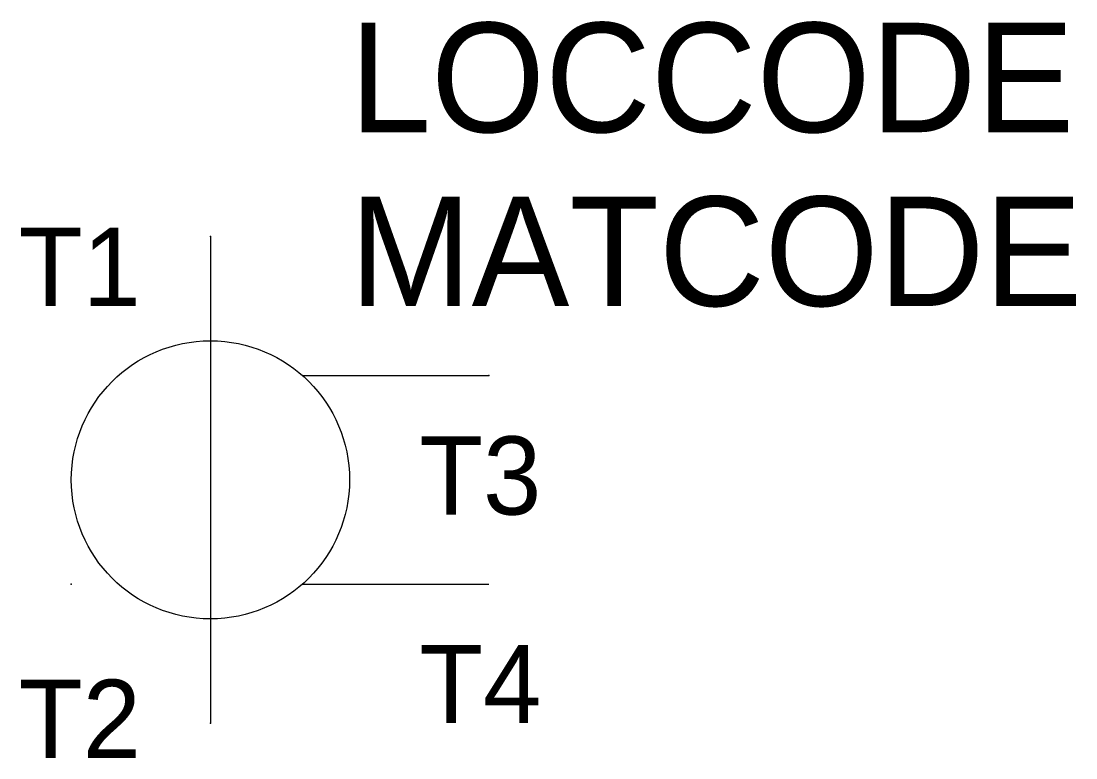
# Model space of a CAD drawing. Extents: x -5.4 to 24.9, y -8 to 13.2.
import ezdxf
from ezdxf.enums import TextEntityAlignment as Align

# ---------------------------------------------------------------- set-up
doc = ezdxf.new("R2010")
doc.units = 0
doc.layers.get('0').update_dxf_attribs({"linetype": 'CONTINUOUS'})
doc.layers.add('C', color=6, linetype='CONTINUOUS')
doc.layers.add('T2', color=1, linetype='CONTINUOUS')

msp = doc.modelspace()

# ---------------------------------------------------------------- linework, layer by layer
at = {"color": 0}
for p, q in [((0, 7), (0, -7)), ((2.646, 3), (8, 3)), ((2.646, -3), (8, -3))]:
    msp.add_line(p, q, dxfattribs=at)
at = {"color": 0, "linetype": 'CONTINUOUS'}
msp.add_circle((0, 0), 4, dxfattribs=at)
at = {"layer": 'C', "color": 0, "linetype": 'CONTINUOUS'}
for p in [(0, 7), (8, 3), (-4, -3), (0, -7)]:
    msp.add_point(p, dxfattribs=at)

# ---------------------------------------------------------------- texts
at = {"color": 0, "linetype": 'CONTINUOUS'}
for tag, p in [('LOCCODE', (4, 10)), ('MATCODE', (4, 5))]:
    msp.add_attdef(tag, p, '', height=3.15, dxfattribs=at)
at = {"layer": 'T2', "color": 0, "linetype": 'CONTINUOUS'}
for tag, p in [('T1', (-2, 5)), ('T2', (-2, -8))]:
    msp.add_attdef(tag, text='', height=2.25, dxfattribs=at).set_placement(p, align=Align.RIGHT)
for tag, p in [('T3', (6, -1)), ('T4', (6, -7))]:
    msp.add_attdef(tag, p, '', height=2.25, dxfattribs=at)

doc.saveas('drawing.dxf')
